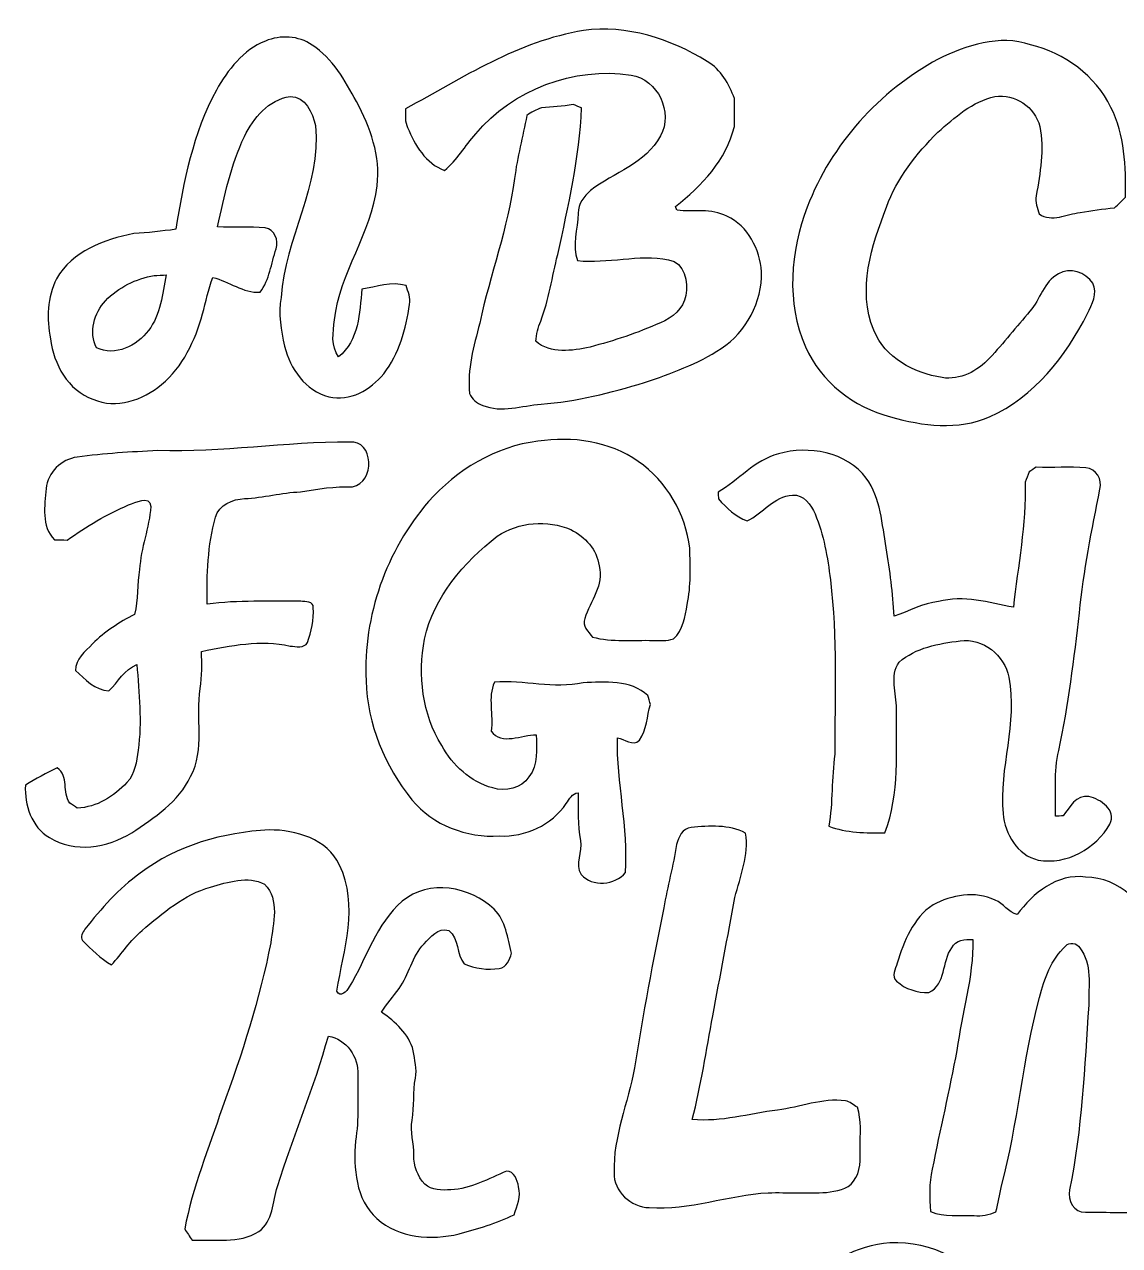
# Model space of a CAD drawing. Header units: centimetres. Extents: x -10.1 to 10.1, y -13.9 to 13.8.
# Drawn here: x -9.5 to 1.58, y 1.41 to 13.77 of the extents above; entities that cross this region are included whole.
import ezdxf

# ---------------------------------------------------------------- set-up
doc = ezdxf.new("R2010")
doc.units = ezdxf.units.CM
doc.header["$MEASUREMENT"] = 0
doc.layers.add('Camada 1', color=7, linetype='Continuous')

msp = doc.modelspace()

# ---------------------------------------------------------------- linework, layer by layer
at = {"layer": 'Camada 1', "color": 156}
for points, knots in [([(-5.64373, 12.91307), (-5.0673, 13.22351), (-4.50108, 13.59852), (-3.84245, 13.70435), (-3.84245, 13.70435), (-3.40465, 13.76644), (-2.96192, 13.62004), (-2.5915, 13.39249), (-2.5915, 13.39249), (-2.45215, 13.30889), (-2.36926, 13.16566), (-2.31634, 13.01644), (-2.31634, 13.01644), (-2.31315, 12.92225), (-2.31281, 12.82805), (-2.31668, 12.73386), (-2.31668, 12.73386), (-2.39923, 12.39519), (-2.64548, 12.13272), (-2.91253, 11.92424), (-2.91253, 11.92424), (-2.90829, 11.91471), (-2.90018, 11.89531), (-2.89594, 11.88578), (-2.89594, 11.88578), (-2.72837, 11.87097), (-2.54916, 11.90907), (-2.3936, 11.82511), (-2.3936, 11.82511), (-2.17523, 11.72703), (-2.06058, 11.49173), (-2.04045, 11.26313), (-2.04045, 11.26313), (-2.03834, 10.95903), (-2.19216, 10.65459), (-2.44934, 10.48808), (-2.44934, 10.48808), (-2.6871, 10.3318), (-2.95697, 10.23372), (-3.22545, 10.14341), (-3.22545, 10.14341), (-3.56693, 10.04111), (-3.91478, 9.94903), (-4.27177, 9.9254), (-4.27177, 9.9254), (-4.46687, 9.91093), (-4.67113, 9.83368), (-4.86127, 9.9127), (-4.86127, 9.9127), (-4.92054, 9.93104), (-4.96958, 9.9762), (-4.99392, 10.03265), (-4.99392, 10.03265), (-5.02143, 10.27535), (-4.95017, 10.51313), (-4.89196, 10.74561), (-4.89196, 10.74561), (-4.78367, 11.23526), (-4.60762, 11.7101), (-4.53955, 12.20858), (-4.53955, 12.20858), (-4.51272, 12.42341), (-4.45523, 12.63261), (-4.41571, 12.84498), (-4.41571, 12.84498), (-4.37232, 12.88097), (-4.31799, 12.89966), (-4.26755, 12.92365), (-4.26755, 12.92365), (-4.16031, 12.92824), (-4.05306, 12.93812), (-3.94723, 12.95717), (-3.94723, 12.95717), (-3.92606, 12.94835), (-3.88372, 12.93071), (-3.86257, 12.92189), (-3.86257, 12.92189), (-3.88196, 12.42025), (-3.99486, 11.92742), (-4.10316, 11.43846), (-4.10316, 11.43846), (-4.16065, 11.21444), (-4.18958, 10.98232), (-4.27496, 10.76606), (-4.27496, 10.76606), (-4.30213, 10.70081), (-4.3187, 10.63166), (-4.32469, 10.56111), (-4.32469, 10.56111), (-4.17442, 10.43234), (-3.95569, 10.46302), (-3.77647, 10.50183), (-3.77647, 10.50183), (-3.53413, 10.56745), (-3.29318, 10.64401), (-3.06458, 10.74878), (-3.06458, 10.74878), (-2.94569, 10.79923), (-2.82999, 10.88918), (-2.80846, 11.0243), (-2.80846, 11.0243), (-2.77988, 11.15871), (-2.82151, 11.35909), (-2.98097, 11.38625), (-2.98097, 11.38625), (-3.28753, 11.44587), (-3.59657, 11.34427), (-3.90418, 11.37743), (-3.90418, 11.37743), (-3.95851, 11.52807), (-3.90102, 11.69951), (-3.89607, 11.85721), (-3.89607, 11.85721), (-3.89995, 11.95034), (-3.83504, 12.02619), (-3.77119, 12.08617), (-3.77119, 12.08617), (-3.53518, 12.26749), (-3.21062, 12.35991), (-3.06387, 12.63826), (-3.06387, 12.63826), (-2.93158, 12.8785), (-3.08997, 13.20976), (-3.36125, 13.25386), (-3.36125, 13.25386), (-3.93946, 13.34276), (-4.55719, 13.10745), (-4.93218, 12.65837), (-4.93218, 12.65837), (-5.04084, 12.53807), (-5.12056, 12.39167), (-5.24932, 12.29006), (-5.24932, 12.29006), (-5.43877, 12.35886), (-5.54708, 12.54618), (-5.62081, 12.72222), (-5.62081, 12.72222), (-5.6508, 12.78184), (-5.64268, 12.84922), (-5.64373, 12.91307)], [0, 0, 0, 0, 0.02777778, 0.02777778, 0.02777778, 0.02777778, 0.05555556, 0.05555556, 0.05555556, 0.05555556, 0.08333333, 0.08333333, 0.08333333, 0.08333333, 0.11111111, 0.11111111, 0.11111111, 0.11111111, 0.13888889, 0.13888889, 0.13888889, 0.13888889, 0.16666667, 0.16666667, 0.16666667, 0.16666667, 0.19444444, 0.19444444, 0.19444444, 0.19444444, 0.22222222, 0.22222222, 0.22222222, 0.22222222, 0.25, 0.25, 0.25, 0.25, 0.27777778, 0.27777778, 0.27777778, 0.27777778, 0.30555556, 0.30555556, 0.30555556, 0.30555556, 0.33333333, 0.33333333, 0.33333333, 0.33333333, 0.36111111, 0.36111111, 0.36111111, 0.36111111, 0.38888889, 0.38888889, 0.38888889, 0.38888889, 0.41666667, 0.41666667, 0.41666667, 0.41666667, 0.44444444, 0.44444444, 0.44444444, 0.44444444, 0.47222222, 0.47222222, 0.47222222, 0.47222222, 0.5, 0.5, 0.5, 0.5, 0.52777778, 0.52777778, 0.52777778, 0.52777778, 0.55555556, 0.55555556, 0.55555556, 0.55555556, 0.58333333, 0.58333333, 0.58333333, 0.58333333, 0.61111111, 0.61111111, 0.61111111, 0.61111111, 0.63888889, 0.63888889, 0.63888889, 0.63888889, 0.66666667, 0.66666667, 0.66666667, 0.66666667, 0.69444444, 0.69444444, 0.69444444, 0.69444444, 0.72222222, 0.72222222, 0.72222222, 0.72222222, 0.75, 0.75, 0.75, 0.75, 0.77777778, 0.77777778, 0.77777778, 0.77777778, 0.80555556, 0.80555556, 0.80555556, 0.80555556, 0.83333333, 0.83333333, 0.83333333, 0.83333333, 0.86111111, 0.86111111, 0.86111111, 0.86111111, 0.88888889, 0.88888889, 0.88888889, 0.88888889, 0.91666667, 0.91666667, 0.91666667, 0.91666667, 0.94444444, 0.94444444, 0.94444444, 0.94444444, 1, 1, 1, 1]), ([(-7.55509, 13.10181), (-7.43937, 13.30713), (-7.2852, 13.5075), (-7.05979, 13.59781), (-7.05979, 13.59781), (-6.90879, 13.66237), (-6.72287, 13.6525), (-6.586, 13.55795), (-6.586, 13.55795), (-6.37716, 13.42354), (-6.25369, 13.19847), (-6.13833, 12.98575), (-6.13833, 12.98575), (-5.99722, 12.72681), (-5.89421, 12.43259), (-5.92878, 12.13379), (-5.92878, 12.13379), (-5.98487, 11.65542), (-6.30802, 11.25643), (-6.35952, 10.777), (-6.35952, 10.777), (-6.37575, 10.65176), (-6.39974, 10.51242), (-6.3193, 10.40306), (-6.3193, 10.40306), (-6.1154, 10.56745), (-6.10305, 10.84932), (-6.08507, 11.08957), (-6.08507, 11.08957), (-5.93583, 11.10721), (-5.7845, 11.17035), (-5.63527, 11.12485), (-5.63527, 11.12485), (-5.61903, 11.06275), (-5.58587, 11.00032), (-5.60105, 10.93434), (-5.60105, 10.93434), (-5.63845, 10.68669), (-5.70652, 10.43305), (-5.86281, 10.23267), (-5.86281, 10.23267), (-5.99334, 10.07145), (-6.2043, 9.94692), (-6.41772, 10.00019), (-6.41772, 10.00019), (-6.65444, 10.06016), (-6.80861, 10.28311), (-6.8654, 10.50995), (-6.8654, 10.50995), (-6.89926, 10.67152), (-6.93137, 10.83874), (-6.90068, 11.00384), (-6.90068, 11.00384), (-6.86257, 11.59933), (-6.49286, 12.1352), (-6.55389, 12.74268), (-6.55389, 12.74268), (-6.5793, 12.87144), (-6.65444, 13.04148), (-6.8079, 13.03796), (-6.8079, 13.03796), (-7.02627, 13.0062), (-7.17902, 12.82064), (-7.27075, 12.63332), (-7.27075, 12.63332), (-7.40867, 12.34545), (-7.47535, 12.03042), (-7.54238, 11.72033), (-7.54238, 11.72033), (-7.38222, 11.70727), (-7.221, 11.7228), (-7.06084, 11.70763), (-7.06084, 11.70763), (-6.9656, 11.69528), (-6.92043, 11.57922), (-6.95147, 11.49631), (-6.95147, 11.49631), (-6.9991, 11.34779), (-7.01745, 11.18517), (-7.1127, 11.05711), (-7.1127, 11.05711), (-7.28661, 11.04758), (-7.42667, 11.16788), (-7.59037, 11.20633), (-7.59037, 11.20633), (-7.63658, 11.08674), (-7.66197, 10.9608), (-7.69549, 10.83733), (-7.69549, 10.83733), (-7.76922, 10.56922), (-7.89164, 10.30287), (-8.11106, 10.12295), (-8.11106, 10.12295), (-8.29803, 9.96526), (-8.56756, 9.87248), (-8.80286, 9.97408), (-8.80286, 9.97408), (-9.05509, 10.06615), (-9.20291, 10.32862), (-9.23077, 10.58545), (-9.23077, 10.58545), (-9.27664, 10.78794), (-9.26324, 11.00596), (-9.17257, 11.19434), (-9.17257, 11.19434), (-9.01064, 11.47056), (-8.69033, 11.59298), (-8.39047, 11.64978), (-8.39047, 11.64978), (-8.2483, 11.65895), (-8.10648, 11.67447), (-7.96536, 11.69387), (-7.96536, 11.69387), (-7.88599, 12.17647), (-7.7918, 12.66789), (-7.55509, 13.10181)], [0, 0, 0, 0, 0.03333333, 0.03333333, 0.03333333, 0.03333333, 0.06666667, 0.06666667, 0.06666667, 0.06666667, 0.1, 0.1, 0.1, 0.1, 0.13333333, 0.13333333, 0.13333333, 0.13333333, 0.16666667, 0.16666667, 0.16666667, 0.16666667, 0.2, 0.2, 0.2, 0.2, 0.23333333, 0.23333333, 0.23333333, 0.23333333, 0.26666667, 0.26666667, 0.26666667, 0.26666667, 0.3, 0.3, 0.3, 0.3, 0.33333333, 0.33333333, 0.33333333, 0.33333333, 0.36666667, 0.36666667, 0.36666667, 0.36666667, 0.4, 0.4, 0.4, 0.4, 0.43333333, 0.43333333, 0.43333333, 0.43333333, 0.46666667, 0.46666667, 0.46666667, 0.46666667, 0.5, 0.5, 0.5, 0.5, 0.53333333, 0.53333333, 0.53333333, 0.53333333, 0.56666667, 0.56666667, 0.56666667, 0.56666667, 0.6, 0.6, 0.6, 0.6, 0.63333333, 0.63333333, 0.63333333, 0.63333333, 0.66666667, 0.66666667, 0.66666667, 0.66666667, 0.7, 0.7, 0.7, 0.7, 0.73333333, 0.73333333, 0.73333333, 0.73333333, 0.76666667, 0.76666667, 0.76666667, 0.76666667, 0.8, 0.8, 0.8, 0.8, 0.83333333, 0.83333333, 0.83333333, 0.83333333, 0.86666667, 0.86666667, 0.86666667, 0.86666667, 0.9, 0.9, 0.9, 0.9, 0.93333333, 0.93333333, 0.93333333, 0.93333333, 1, 1, 1, 1]), ([(-0.2561, 13.41437), (0.02821, 13.55583), (0.36476, 13.66696), (0.67944, 13.56077), (0.67944, 13.56077), (1.022, 13.47434), (1.33667, 13.25068), (1.49119, 12.92754), (1.49119, 12.92754), (1.633, 12.64708), (1.64429, 12.32711), (1.63971, 12.01949), (1.63971, 12.01949), (1.60372, 11.98174), (1.56632, 11.94576), (1.52788, 11.91118), (1.52788, 11.91118), (1.41145, 11.89848), (1.2954, 11.88402), (1.18004, 11.86532), (1.18004, 11.86532), (1.04281, 11.84486), (0.89641, 11.76408), (0.76446, 11.84875), (0.76446, 11.84875), (0.7493, 11.90837), (0.72214, 11.96869), (0.73659, 12.03148), (0.73659, 12.03148), (0.77399, 12.2629), (0.82267, 12.50244), (0.77223, 12.73527), (0.77223, 12.73527), (0.72319, 12.93071), (0.51929, 13.07147), (0.31855, 13.03619), (0.31855, 13.03619), (0.0896, 12.98856), (-0.08819, 12.82523), (-0.25893, 12.67636), (-0.25893, 12.67636), (-0.47308, 12.45658), (-0.67415, 12.21281), (-0.77645, 11.9193), (-0.77645, 11.9193), (-0.9292, 11.53018), (-1.07456, 11.0818), (-0.90699, 10.67364), (-0.90699, 10.67364), (-0.79587, 10.39177), (-0.50058, 10.23937), (-0.21554, 10.19351), (-0.21554, 10.19351), (-0.03422, 10.16494), (0.14252, 10.26018), (0.26353, 10.38965), (0.26353, 10.38965), (0.40604, 10.54276), (0.53552, 10.70751), (0.67274, 10.86484), (0.67274, 10.86484), (0.77681, 10.98444), (0.81421, 11.16435), (0.96097, 11.24373), (0.96097, 11.24373), (1.07492, 11.31605), (1.23718, 11.25643), (1.30703, 11.14883), (1.30703, 11.14883), (1.36031, 11.04687), (1.30069, 10.93434), (1.25518, 10.84192), (1.25518, 10.84192), (1.03504, 10.41082), (0.7179, 9.99771), (0.26423, 9.79805), (0.26423, 9.79805), (-0.05291, 9.65693), (-0.41346, 9.70526), (-0.73695, 9.79522), (-0.73695, 9.79522), (-1.10842, 9.894), (-1.44144, 10.15012), (-1.59737, 10.50607), (-1.59737, 10.50607), (-1.7967, 10.95162), (-1.7473, 11.47162), (-1.57938, 11.9193), (-1.57938, 11.9193), (-1.33702, 12.5543), (-0.85302, 13.09158), (-0.2561, 13.41437)], [0, 0, 0, 0, 0.04166667, 0.04166667, 0.04166667, 0.04166667, 0.08333333, 0.08333333, 0.08333333, 0.08333333, 0.125, 0.125, 0.125, 0.125, 0.16666667, 0.16666667, 0.16666667, 0.16666667, 0.20833333, 0.20833333, 0.20833333, 0.20833333, 0.25, 0.25, 0.25, 0.25, 0.29166667, 0.29166667, 0.29166667, 0.29166667, 0.33333333, 0.33333333, 0.33333333, 0.33333333, 0.375, 0.375, 0.375, 0.375, 0.41666667, 0.41666667, 0.41666667, 0.41666667, 0.45833333, 0.45833333, 0.45833333, 0.45833333, 0.5, 0.5, 0.5, 0.5, 0.54166667, 0.54166667, 0.54166667, 0.54166667, 0.58333333, 0.58333333, 0.58333333, 0.58333333, 0.625, 0.625, 0.625, 0.625, 0.66666667, 0.66666667, 0.66666667, 0.66666667, 0.70833333, 0.70833333, 0.70833333, 0.70833333, 0.75, 0.75, 0.75, 0.75, 0.79166667, 0.79166667, 0.79166667, 0.79166667, 0.83333333, 0.83333333, 0.83333333, 0.83333333, 0.875, 0.875, 0.875, 0.875, 0.91666667, 0.91666667, 0.91666667, 0.91666667, 1, 1, 1, 1]), ([(-8.18338, 11.22609), (-8.18338, 11.22609), (-8.18338, 11.22609), (-8.18338, 11.22609), (-8.18338, 11.22609), (-8.37, 11.19611), (-8.54356, 11.10615), (-8.67656, 10.97174), (-8.67656, 10.97174), (-8.79122, 10.8465), (-8.84696, 10.65283), (-8.76793, 10.49443), (-8.76793, 10.49443), (-8.57638, 10.40588), (-8.35977, 10.51489), (-8.24053, 10.67046), (-8.24053, 10.67046), (-8.11882, 10.83168), (-8.0973, 11.03982), (-8.06344, 11.23208), (-8.06344, 11.23208), (-8.09342, 11.23068), (-8.1534, 11.2275), (-8.18338, 11.22609)], [0, 0, 0, 0, 0.14285714, 0.14285714, 0.14285714, 0.14285714, 0.28571429, 0.28571429, 0.28571429, 0.28571429, 0.42857143, 0.42857143, 0.42857143, 0.42857143, 0.57142857, 0.57142857, 0.57142857, 0.57142857, 0.71428571, 0.71428571, 0.71428571, 0.71428571, 1, 1, 1, 1]), ([(-8.1481, 9.4555), (-7.49899, 9.43539), (-6.85729, 9.54299), (-6.20959, 9.54087), (-6.20959, 9.54087), (-5.95841, 9.56909), (-5.94854, 9.12883), (-6.17748, 9.08931), (-6.17748, 9.08931), (-6.35494, 9.09355), (-6.52992, 9.06992), (-6.70382, 9.03745), (-6.70382, 9.03745), (-6.89504, 9.03393), (-7.07884, 8.97572), (-7.26968, 8.97043), (-7.26968, 8.97043), (-7.38893, 8.96302), (-7.52827, 8.90799), (-7.56391, 8.7824), (-7.56391, 8.7824), (-7.64258, 8.497), (-7.65422, 8.19784), (-7.6468, 7.90292), (-7.6468, 7.90292), (-7.33319, 7.94208), (-7.0171, 7.92938), (-6.70172, 7.93115), (-6.70172, 7.93115), (-6.65551, 7.92691), (-6.57048, 7.93291), (-6.57506, 7.86448), (-6.57506, 7.86448), (-6.56731, 7.74593), (-6.59236, 7.62599), (-6.63363, 7.51521), (-6.63363, 7.51521), (-6.6675, 7.45172), (-6.75111, 7.4743), (-6.80861, 7.47818), (-6.80861, 7.47818), (-7.106, 7.54345), (-7.4115, 7.48454), (-7.70466, 7.42421), (-7.70466, 7.42421), (-7.70325, 7.29896), (-7.69761, 7.17267), (-7.71913, 7.04849), (-7.71913, 7.04849), (-7.76569, 6.75323), (-7.66867, 6.43431), (-7.81507, 6.15809), (-7.81507, 6.15809), (-7.93608, 5.89986), (-8.18373, 5.74286), (-8.41092, 5.58799), (-8.41092, 5.58799), (-8.65575, 5.43842), (-8.98948, 5.3802), (-9.24383, 5.54002), (-9.24383, 5.54002), (-9.42445, 5.64868), (-9.49606, 5.86951), (-9.48654, 6.07094), (-9.48654, 6.07094), (-9.38318, 6.13657), (-9.27276, 6.19054), (-9.16375, 6.24628), (-9.16375, 6.24628), (-9.04381, 6.16055), (-9.11789, 5.99756), (-9.03675, 5.88822), (-9.03675, 5.88822), (-9.01805, 5.87587), (-8.98066, 5.85152), (-8.96196, 5.83952), (-8.96196, 5.83952), (-8.76582, 5.84446), (-8.5919, 5.95911), (-8.45961, 6.09599), (-8.45961, 6.09599), (-8.37706, 6.18384), (-8.36259, 6.31013), (-8.34707, 6.42443), (-8.34707, 6.42443), (-8.30403, 6.71159), (-8.33861, 7.00229), (-8.35906, 7.2898), (-8.35906, 7.2898), (-8.48818, 7.24252), (-8.54639, 7.11129), (-8.64411, 7.02627), (-8.64411, 7.02627), (-8.78098, 7.02944), (-8.88471, 7.14375), (-8.97995, 7.23053), (-8.97995, 7.23053), (-8.9796, 7.348), (-8.88047, 7.42244), (-8.80674, 7.49935), (-8.80674, 7.49935), (-8.68609, 7.62528), (-8.53616, 7.71806), (-8.38235, 7.79814), (-8.38235, 7.79814), (-8.34495, 7.94737), (-8.3573, 8.10259), (-8.33154, 8.25394), (-8.33154, 8.25394), (-8.31956, 8.47054), (-8.23347, 8.67445), (-8.21724, 8.89035), (-8.21724, 8.89035), (-8.23172, 9.01099), (-8.37458, 8.92668), (-8.44373, 8.90551), (-8.44373, 8.90551), (-8.66422, 8.81274), (-8.86988, 8.68821), (-9.06462, 8.55027), (-9.06462, 8.55027), (-9.1073, 8.55132), (-9.15, 8.55274), (-9.19268, 8.5538), (-9.19268, 8.5538), (-9.32744, 8.69068), (-9.29181, 8.89776), (-9.27664, 9.07062), (-9.27664, 9.07062), (-9.26006, 9.23501), (-9.12318, 9.36695), (-8.96161, 9.39023), (-8.96161, 9.39023), (-8.69173, 9.42692), (-8.41939, 9.44033), (-8.1481, 9.4555)], [0, 0, 0, 0, 0.02857143, 0.02857143, 0.02857143, 0.02857143, 0.05714286, 0.05714286, 0.05714286, 0.05714286, 0.08571429, 0.08571429, 0.08571429, 0.08571429, 0.11428571, 0.11428571, 0.11428571, 0.11428571, 0.14285714, 0.14285714, 0.14285714, 0.14285714, 0.17142857, 0.17142857, 0.17142857, 0.17142857, 0.2, 0.2, 0.2, 0.2, 0.22857143, 0.22857143, 0.22857143, 0.22857143, 0.25714286, 0.25714286, 0.25714286, 0.25714286, 0.28571429, 0.28571429, 0.28571429, 0.28571429, 0.31428571, 0.31428571, 0.31428571, 0.31428571, 0.34285714, 0.34285714, 0.34285714, 0.34285714, 0.37142857, 0.37142857, 0.37142857, 0.37142857, 0.4, 0.4, 0.4, 0.4, 0.42857143, 0.42857143, 0.42857143, 0.42857143, 0.45714286, 0.45714286, 0.45714286, 0.45714286, 0.48571429, 0.48571429, 0.48571429, 0.48571429, 0.51428571, 0.51428571, 0.51428571, 0.51428571, 0.54285714, 0.54285714, 0.54285714, 0.54285714, 0.57142857, 0.57142857, 0.57142857, 0.57142857, 0.6, 0.6, 0.6, 0.6, 0.62857143, 0.62857143, 0.62857143, 0.62857143, 0.65714286, 0.65714286, 0.65714286, 0.65714286, 0.68571429, 0.68571429, 0.68571429, 0.68571429, 0.71428571, 0.71428571, 0.71428571, 0.71428571, 0.74285714, 0.74285714, 0.74285714, 0.74285714, 0.77142857, 0.77142857, 0.77142857, 0.77142857, 0.8, 0.8, 0.8, 0.8, 0.82857143, 0.82857143, 0.82857143, 0.82857143, 0.85714286, 0.85714286, 0.85714286, 0.85714286, 0.88571429, 0.88571429, 0.88571429, 0.88571429, 0.91428571, 0.91428571, 0.91428571, 0.91428571, 0.94285714, 0.94285714, 0.94285714, 0.94285714, 1, 1, 1, 1]), ([(-4.30247, 9.55004), (-3.95676, 9.6019), (-3.57928, 9.55181), (-3.28894, 9.34578), (-3.28894, 9.34578), (-3.00002, 9.14541), (-2.80916, 8.8145), (-2.76647, 8.46701), (-2.76647, 8.46701), (-2.76401, 8.27792), (-2.75378, 8.08601), (-2.79259, 7.89939), (-2.79259, 7.89939), (-2.81374, 7.77592), (-2.83598, 7.63975), (-2.93263, 7.54979), (-2.93263, 7.54979), (-2.99826, 7.52686), (-3.06916, 7.53709), (-3.13725, 7.53463), (-3.13725, 7.53463), (-3.34256, 7.54167), (-3.55141, 7.51451), (-3.7525, 7.5692), (-3.7525, 7.5692), (-3.79165, 7.62316), (-3.86221, 7.68208), (-3.82798, 7.75652), (-3.82798, 7.75652), (-3.77718, 7.93255), (-3.62937, 8.09554), (-3.6837, 8.28992), (-3.6837, 8.28992), (-3.70557, 8.45397), (-3.82658, 8.58273), (-3.96875, 8.65611), (-3.96875, 8.65611), (-4.20863, 8.75629), (-4.49826, 8.73548), (-4.71452, 8.58908), (-4.71452, 8.58908), (-5.05283, 8.3252), (-5.35693, 7.97806), (-5.45007, 7.54803), (-5.45007, 7.54803), (-5.51814, 7.18397), (-5.47441, 6.7899), (-5.27578, 6.47135), (-5.27578, 6.47135), (-5.16502, 6.27203), (-4.98474, 6.10129), (-4.76037, 6.04237), (-4.76037, 6.04237), (-4.63055, 6.00533), (-4.46933, 6.03496), (-4.39384, 6.15631), (-4.39384, 6.15631), (-4.29753, 6.27661), (-4.31765, 6.43748), (-4.3194, 6.58035), (-4.3194, 6.58035), (-4.4651, 6.58283), (-4.67147, 6.46818), (-4.77519, 6.6174), (-4.77519, 6.6174), (-4.75156, 6.7818), (-4.81295, 6.95537), (-4.7438, 7.11164), (-4.7438, 7.11164), (-4.44324, 7.13527), (-4.14443, 7.04144), (-3.84598, 7.106), (-3.84598, 7.106), (-3.62866, 7.11694), (-3.36161, 7.14058), (-3.19298, 6.97618), (-3.19298, 6.97618), (-3.18593, 6.9543), (-3.17146, 6.9102), (-3.16442, 6.88798), (-3.16442, 6.88798), (-3.20286, 6.76768), (-3.1997, 6.6301), (-3.27695, 6.52463), (-3.27695, 6.52463), (-3.34468, 6.46182), (-3.42759, 6.53591), (-3.49885, 6.55072), (-3.49885, 6.55072), (-3.50838, 6.09458), (-3.38454, 5.64232), (-3.41877, 5.18688), (-3.41877, 5.18688), (-3.51895, 5.05953), (-3.75567, 5.03731), (-3.86467, 5.16712), (-3.86467, 5.16712), (-3.93912, 5.26979), (-3.84739, 5.39679), (-3.87244, 5.50932), (-3.87244, 5.50932), (-3.90596, 5.66878), (-3.8922, 5.83211), (-3.89714, 5.99369), (-3.89714, 5.99369), (-3.96027, 5.9891), (-3.98356, 5.92842), (-4.01742, 5.88644), (-4.01742, 5.88644), (-4.16102, 5.6649), (-4.43194, 5.54531), (-4.69229, 5.55659), (-4.69229, 5.55659), (-5.02179, 5.5372), (-5.36539, 5.66349), (-5.57671, 5.92278), (-5.57671, 5.92278), (-5.84904, 6.26356), (-6.03108, 6.68796), (-6.04097, 7.12752), (-6.04097, 7.12752), (-6.0706, 7.78191), (-5.83812, 8.44408), (-5.40948, 8.93867), (-5.40948, 8.93867), (-5.1248, 9.25971), (-4.73287, 9.49818), (-4.30247, 9.55004)], [0, 0, 0, 0, 0.03030303, 0.03030303, 0.03030303, 0.03030303, 0.06060606, 0.06060606, 0.06060606, 0.06060606, 0.09090909, 0.09090909, 0.09090909, 0.09090909, 0.12121212, 0.12121212, 0.12121212, 0.12121212, 0.15151515, 0.15151515, 0.15151515, 0.15151515, 0.18181818, 0.18181818, 0.18181818, 0.18181818, 0.21212121, 0.21212121, 0.21212121, 0.21212121, 0.24242424, 0.24242424, 0.24242424, 0.24242424, 0.27272727, 0.27272727, 0.27272727, 0.27272727, 0.3030303, 0.3030303, 0.3030303, 0.3030303, 0.33333333, 0.33333333, 0.33333333, 0.33333333, 0.36363636, 0.36363636, 0.36363636, 0.36363636, 0.39393939, 0.39393939, 0.39393939, 0.39393939, 0.42424242, 0.42424242, 0.42424242, 0.42424242, 0.45454545, 0.45454545, 0.45454545, 0.45454545, 0.48484848, 0.48484848, 0.48484848, 0.48484848, 0.51515152, 0.51515152, 0.51515152, 0.51515152, 0.54545455, 0.54545455, 0.54545455, 0.54545455, 0.57575758, 0.57575758, 0.57575758, 0.57575758, 0.60606061, 0.60606061, 0.60606061, 0.60606061, 0.63636364, 0.63636364, 0.63636364, 0.63636364, 0.66666667, 0.66666667, 0.66666667, 0.66666667, 0.6969697, 0.6969697, 0.6969697, 0.6969697, 0.72727273, 0.72727273, 0.72727273, 0.72727273, 0.75757576, 0.75757576, 0.75757576, 0.75757576, 0.78787879, 0.78787879, 0.78787879, 0.78787879, 0.81818182, 0.81818182, 0.81818182, 0.81818182, 0.84848485, 0.84848485, 0.84848485, 0.84848485, 0.87878788, 0.87878788, 0.87878788, 0.87878788, 0.90909091, 0.90909091, 0.90909091, 0.90909091, 0.93939394, 0.93939394, 0.93939394, 0.93939394, 1, 1, 1, 1]), ([(-1.87184, 9.42233), (-1.5635, 9.50983), (-1.18426, 9.44315), (-0.98212, 9.1768), (-0.98212, 9.1768), (-0.83714, 8.97078), (-0.82267, 8.71043), (-0.78069, 8.47019), (-0.78069, 8.47019), (-0.74083, 8.2423), (-0.71542, 8.01122), (-0.69956, 7.78016), (-0.69956, 7.78016), (-0.54926, 7.82637), (-0.41205, 7.91491), (-0.25188, 7.92797), (-0.25188, 7.92797), (0.00105, 7.99535), (0.25646, 7.91809), (0.50482, 7.86977), (0.50482, 7.86977), (0.55174, 8.29133), (0.63605, 8.71043), (0.62371, 9.13588), (0.62371, 9.13588), (0.63816, 9.1701), (0.65229, 9.20432), (0.66604, 9.2389), (0.66604, 9.2389), (0.68333, 9.25089), (0.7179, 9.27487), (0.73518, 9.28687), (0.73518, 9.28687), (0.90311, 9.28122), (1.07102, 9.29251), (1.23859, 9.28158), (1.23859, 9.28158), (1.34055, 9.27029), (1.40828, 9.1634), (1.38007, 9.06568), (1.38007, 9.06568), (1.30069, 8.65081), (1.21214, 8.2363), (1.17403, 7.81507), (1.17403, 7.81507), (1.11865, 7.34871), (1.06398, 6.88162), (0.96414, 6.42231), (0.96414, 6.42231), (0.91298, 6.2036), (0.93661, 5.97851), (0.93062, 5.75627), (0.93062, 5.75627), (0.95003, 5.75734), (0.98918, 5.75909), (1.00894, 5.7598), (1.00894, 5.7598), (1.07421, 5.84446), (1.13911, 5.97746), (1.26824, 5.95488), (1.26824, 5.95488), (1.38852, 5.92878), (1.54939, 5.81766), (1.48166, 5.67655), (1.48166, 5.67655), (1.34196, 5.4296), (1.0421, 5.26026), (0.75635, 5.31354), (0.75635, 5.31354), (0.54186, 5.36081), (0.42157, 5.57812), (0.4004, 5.78238), (0.4004, 5.78238), (0.35665, 6.24416), (0.55104, 6.7017), (0.45861, 7.16209), (0.45861, 7.16209), (0.41733, 7.38786), (0.19578, 7.56002), (-0.03457, 7.53073), (-0.03457, 7.53073), (-0.2494, 7.50288), (-0.4826, 7.46195), (-0.65122, 7.31555), (-0.65122, 7.31555), (-0.74753, 7.17479), (-0.67415, 6.99876), (-0.67734, 6.84281), (-0.67734, 6.84281), (-0.68297, 6.42372), (-0.64206, 5.98664), (-0.79409, 5.58729), (-0.79409, 5.58729), (-0.98354, 5.58729), (-1.18392, 5.58765), (-1.36243, 5.65572), (-1.36243, 5.65572), (-1.31867, 5.89667), (-1.33561, 6.14186), (-1.29998, 6.38352), (-1.29998, 6.38352), (-1.30352, 6.97159), (-1.2707, 7.56284), (-1.34584, 8.14775), (-1.34584, 8.14775), (-1.37266, 8.37459), (-1.41252, 8.60354), (-1.50071, 8.8152), (-1.50071, 8.8152), (-1.54128, 8.90622), (-1.6143, 9.01453), (-1.72755, 9.00465), (-1.72755, 9.00465), (-1.91523, 8.99406), (-2.02952, 8.82156), (-2.18792, 8.74323), (-2.18792, 8.74323), (-2.30328, 8.78945), (-2.39713, 8.87236), (-2.47685, 8.96584), (-2.47685, 8.96584), (-2.47791, 8.98313), (-2.48072, 9.01734), (-2.48179, 9.03464), (-2.48179, 9.03464), (-2.27188, 9.15387), (-2.11242, 9.35848), (-1.87184, 9.42233)], [0, 0, 0, 0, 0.03030303, 0.03030303, 0.03030303, 0.03030303, 0.06060606, 0.06060606, 0.06060606, 0.06060606, 0.09090909, 0.09090909, 0.09090909, 0.09090909, 0.12121212, 0.12121212, 0.12121212, 0.12121212, 0.15151515, 0.15151515, 0.15151515, 0.15151515, 0.18181818, 0.18181818, 0.18181818, 0.18181818, 0.21212121, 0.21212121, 0.21212121, 0.21212121, 0.24242424, 0.24242424, 0.24242424, 0.24242424, 0.27272727, 0.27272727, 0.27272727, 0.27272727, 0.3030303, 0.3030303, 0.3030303, 0.3030303, 0.33333333, 0.33333333, 0.33333333, 0.33333333, 0.36363636, 0.36363636, 0.36363636, 0.36363636, 0.39393939, 0.39393939, 0.39393939, 0.39393939, 0.42424242, 0.42424242, 0.42424242, 0.42424242, 0.45454545, 0.45454545, 0.45454545, 0.45454545, 0.48484848, 0.48484848, 0.48484848, 0.48484848, 0.51515152, 0.51515152, 0.51515152, 0.51515152, 0.54545455, 0.54545455, 0.54545455, 0.54545455, 0.57575758, 0.57575758, 0.57575758, 0.57575758, 0.60606061, 0.60606061, 0.60606061, 0.60606061, 0.63636364, 0.63636364, 0.63636364, 0.63636364, 0.66666667, 0.66666667, 0.66666667, 0.66666667, 0.6969697, 0.6969697, 0.6969697, 0.6969697, 0.72727273, 0.72727273, 0.72727273, 0.72727273, 0.75757576, 0.75757576, 0.75757576, 0.75757576, 0.78787879, 0.78787879, 0.78787879, 0.78787879, 0.81818182, 0.81818182, 0.81818182, 0.81818182, 0.84848485, 0.84848485, 0.84848485, 0.84848485, 0.87878788, 0.87878788, 0.87878788, 0.87878788, 0.90909091, 0.90909091, 0.90909091, 0.90909091, 0.93939394, 0.93939394, 0.93939394, 0.93939394, 1, 1, 1, 1]), ([(-8.32485, 5.17983), (-7.95301, 5.46522), (-7.48383, 5.59328), (-7.02132, 5.61798), (-7.02132, 5.61798), (-6.7497, 5.61833), (-6.43466, 5.52872), (-6.31048, 5.26238), (-6.31048, 5.26238), (-6.11152, 4.85634), (-6.26638, 4.40407), (-6.33694, 3.9878), (-6.33694, 3.9878), (-6.30731, 3.913), (-6.23111, 3.98744), (-6.21205, 4.02941), (-6.21205, 4.02941), (-6.03391, 4.31799), (-5.94147, 4.66972), (-5.67443, 4.8962), (-5.67443, 4.8962), (-5.40702, 5.12268), (-4.98615, 5.04613), (-4.74627, 4.81576), (-4.74627, 4.81576), (-4.62421, 4.69864), (-4.61291, 4.5233), (-4.56881, 4.36986), (-4.56881, 4.36986), (-4.59351, 4.30705), (-4.6168, 4.22768), (-4.69547, 4.2164), (-4.69547, 4.2164), (-4.81153, 4.1991), (-4.93994, 4.21393), (-5.04825, 4.26154), (-5.04825, 4.26154), (-5.12692, 4.35963), (-5.10292, 4.51838), (-5.20452, 4.60021), (-5.20452, 4.60021), (-5.31283, 4.6362), (-5.38938, 4.53284), (-5.45465, 4.4651), (-5.45465, 4.4651), (-5.57883, 4.33846), (-5.60528, 4.1543), (-5.70793, 4.01389), (-5.70793, 4.01389), (-5.76509, 3.93276), (-5.83318, 3.85938), (-5.88468, 3.77367), (-5.88468, 3.77367), (-5.74533, 3.67454), (-5.60811, 3.55635), (-5.56365, 3.38349), (-5.56365, 3.38349), (-5.55271, 3.29211), (-5.52202, 3.1997), (-5.54248, 3.10727), (-5.54248, 3.10727), (-5.56823, 2.96686), (-5.54955, 2.82292), (-5.57635, 2.68286), (-5.57635, 2.68286), (-5.59929, 2.56433), (-5.55412, 2.44686), (-5.55837, 2.32762), (-5.55837, 2.32762), (-5.55978, 2.22144), (-5.52238, 2.11242), (-5.44724, 2.03588), (-5.44724, 2.03588), (-5.37598, 1.97026), (-5.27332, 1.97343), (-5.183, 1.97626), (-5.183, 1.97626), (-4.98122, 1.98966), (-4.8006, 2.08704), (-4.62033, 2.16746), (-4.62033, 2.16746), (-4.53918, 2.1657), (-4.51202, 2.07362), (-4.49862, 2.008), (-4.49862, 2.008), (-4.47145, 1.91099), (-4.51131, 1.81504), (-4.54447, 1.72507), (-4.54447, 1.72507), (-4.72086, 1.63759), (-4.91031, 1.58255), (-5.1001, 1.53105), (-5.1001, 1.53105), (-5.38161, 1.46402), (-5.70759, 1.48519), (-5.9316, 1.68733), (-5.9316, 1.68733), (-6.14997, 1.88066), (-6.16832, 2.19886), (-6.1489, 2.47049), (-6.1489, 2.47049), (-6.1087, 2.69168), (-6.12916, 2.91677), (-6.12386, 3.14006), (-6.12386, 3.14006), (-6.1154, 3.31681), (-6.24099, 3.50555), (-6.42231, 3.53272), (-6.42231, 3.53272), (-6.56449, 3.01554), (-6.77932, 2.52165), (-6.93666, 2.00907), (-6.93666, 2.00907), (-6.98887, 1.8549), (-6.979, 1.66088), (-7.12505, 1.55575), (-7.12505, 1.55575), (-7.32579, 1.42769), (-7.57555, 1.47778), (-7.80026, 1.46719), (-7.80026, 1.46719), (-7.82567, 1.50529), (-7.85035, 1.54305), (-7.87471, 1.58114), (-7.87471, 1.58114), (-7.79744, 2.00306), (-7.62881, 2.39888), (-7.49652, 2.80458), (-7.49652, 2.80458), (-7.29543, 3.34997), (-7.11658, 3.90596), (-7.00439, 4.47674), (-7.00439, 4.47674), (-6.98041, 4.67147), (-6.91232, 4.90996), (-7.06683, 5.06942), (-7.06683, 5.06942), (-7.23688, 5.15725), (-7.44007, 5.08987), (-7.61293, 5.03977), (-7.61293, 5.03977), (-7.88282, 4.965), (-8.09695, 4.77697), (-8.30685, 4.60092), (-8.30685, 4.60092), (-8.4261, 4.49967), (-8.50935, 4.36597), (-8.61624, 4.25309), (-8.61624, 4.25309), (-8.72736, 4.31658), (-8.81803, 4.40901), (-8.90763, 4.49896), (-8.90763, 4.49896), (-8.93973, 4.53212), (-8.90375, 4.58364), (-8.88365, 4.61432), (-8.88365, 4.61432), (-8.71854, 4.82211), (-8.54286, 5.02567), (-8.32485, 5.17983)], [0, 0, 0, 0, 0.02439024, 0.02439024, 0.02439024, 0.02439024, 0.04878049, 0.04878049, 0.04878049, 0.04878049, 0.07317073, 0.07317073, 0.07317073, 0.07317073, 0.09756098, 0.09756098, 0.09756098, 0.09756098, 0.12195122, 0.12195122, 0.12195122, 0.12195122, 0.14634146, 0.14634146, 0.14634146, 0.14634146, 0.17073171, 0.17073171, 0.17073171, 0.17073171, 0.19512195, 0.19512195, 0.19512195, 0.19512195, 0.2195122, 0.2195122, 0.2195122, 0.2195122, 0.24390244, 0.24390244, 0.24390244, 0.24390244, 0.26829268, 0.26829268, 0.26829268, 0.26829268, 0.29268293, 0.29268293, 0.29268293, 0.29268293, 0.31707317, 0.31707317, 0.31707317, 0.31707317, 0.34146341, 0.34146341, 0.34146341, 0.34146341, 0.36585366, 0.36585366, 0.36585366, 0.36585366, 0.3902439, 0.3902439, 0.3902439, 0.3902439, 0.41463415, 0.41463415, 0.41463415, 0.41463415, 0.43902439, 0.43902439, 0.43902439, 0.43902439, 0.46341463, 0.46341463, 0.46341463, 0.46341463, 0.48780488, 0.48780488, 0.48780488, 0.48780488, 0.51219512, 0.51219512, 0.51219512, 0.51219512, 0.53658537, 0.53658537, 0.53658537, 0.53658537, 0.56097561, 0.56097561, 0.56097561, 0.56097561, 0.58536585, 0.58536585, 0.58536585, 0.58536585, 0.6097561, 0.6097561, 0.6097561, 0.6097561, 0.63414634, 0.63414634, 0.63414634, 0.63414634, 0.65853659, 0.65853659, 0.65853659, 0.65853659, 0.68292683, 0.68292683, 0.68292683, 0.68292683, 0.70731707, 0.70731707, 0.70731707, 0.70731707, 0.73170732, 0.73170732, 0.73170732, 0.73170732, 0.75609756, 0.75609756, 0.75609756, 0.75609756, 0.7804878, 0.7804878, 0.7804878, 0.7804878, 0.80487805, 0.80487805, 0.80487805, 0.80487805, 0.82926829, 0.82926829, 0.82926829, 0.82926829, 0.85365854, 0.85365854, 0.85365854, 0.85365854, 0.87804878, 0.87804878, 0.87804878, 0.87804878, 0.90243902, 0.90243902, 0.90243902, 0.90243902, 0.92682927, 0.92682927, 0.92682927, 0.92682927, 0.95121951, 0.95121951, 0.95121951, 0.95121951, 1, 1, 1, 1]), ([(-2.9023, 5.47158), (-2.87937, 5.5446), (-2.84444, 5.63667), (-2.75378, 5.64161), (-2.75378, 5.64161), (-2.5714, 5.66137), (-2.37101, 5.67372), (-2.20274, 5.58623), (-2.20274, 5.58623), (-2.16712, 5.36115), (-2.25636, 5.14914), (-2.3114, 4.93572), (-2.3114, 4.93572), (-2.38478, 4.53636), (-2.46097, 4.13737), (-2.53434, 3.73803), (-2.53434, 3.73803), (-2.60103, 3.38737), (-2.65219, 3.03354), (-2.7425, 2.68817), (-2.7425, 2.68817), (-2.45145, 2.65994), (-2.16712, 2.74813), (-1.88029, 2.78341), (-1.88029, 2.78341), (-1.65099, 2.81164), (-1.42804, 2.90795), (-1.19379, 2.87725), (-1.19379, 2.87725), (-1.14687, 2.8709), (-1.1123, 2.83491), (-1.07173, 2.81269), (-1.07173, 2.81269), (-1.02799, 2.67935), (-1.04705, 2.53824), (-1.04352, 2.40064), (-1.04352, 2.40064), (-1.04281, 2.28635), (-1.03645, 2.15864), (-1.11159, 2.06304), (-1.11159, 2.06304), (-1.17298, 1.97626), (-1.28729, 1.96568), (-1.3836, 1.95085), (-1.3836, 1.95085), (-1.58043, 1.94027), (-1.77765, 1.95121), (-1.97414, 1.94768), (-1.97414, 1.94768), (-2.37842, 1.92439), (-2.77001, 1.76847), (-3.17782, 1.79704), (-3.17782, 1.79704), (-3.36408, 1.80199), (-3.54012, 1.96003), (-3.53272, 2.15229), (-3.53272, 2.15229), (-3.54646, 2.51636), (-3.38807, 2.85644), (-3.32739, 3.21027), (-3.32739, 3.21027), (-3.24131, 3.7525), (-3.14006, 4.29224), (-3.03035, 4.83022), (-3.03035, 4.83022), (-2.99437, 5.04542), (-2.93334, 5.25568), (-2.9023, 5.47158)], [0, 0, 0, 0, 0.05555556, 0.05555556, 0.05555556, 0.05555556, 0.11111111, 0.11111111, 0.11111111, 0.11111111, 0.16666667, 0.16666667, 0.16666667, 0.16666667, 0.22222222, 0.22222222, 0.22222222, 0.22222222, 0.27777778, 0.27777778, 0.27777778, 0.27777778, 0.33333333, 0.33333333, 0.33333333, 0.33333333, 0.38888889, 0.38888889, 0.38888889, 0.38888889, 0.44444444, 0.44444444, 0.44444444, 0.44444444, 0.5, 0.5, 0.5, 0.5, 0.55555556, 0.55555556, 0.55555556, 0.55555556, 0.61111111, 0.61111111, 0.61111111, 0.61111111, 0.66666667, 0.66666667, 0.66666667, 0.66666667, 0.72222222, 0.72222222, 0.72222222, 0.72222222, 0.77777778, 0.77777778, 0.77777778, 0.77777778, 0.83333333, 0.83333333, 0.83333333, 0.83333333, 0.88888889, 0.88888889, 0.88888889, 0.88888889, 1, 1, 1, 1]), ([(2.07644, 4.70076), (2.20274, 4.90254), (2.37559, 5.09905), (2.61372, 5.16395), (2.61372, 5.16395), (2.88325, 5.2271), (3.15277, 5.07047), (3.30694, 4.85634), (3.30694, 4.85634), (3.5059, 4.58716), (3.54471, 4.23898), (3.55706, 3.91407), (3.55706, 3.91407), (3.55035, 3.48826), (3.47732, 3.0674), (3.41806, 2.64653), (3.41806, 2.64653), (3.40147, 2.48462), (3.33974, 2.32692), (3.36408, 2.16217), (3.36408, 2.16217), (3.52319, 2.19216), (3.65724, 2.29305), (3.77754, 2.39606), (3.77754, 2.39606), (3.87772, 2.48567), (3.97544, 2.62008), (4.12784, 2.5982), (4.12784, 2.5982), (4.2238, 2.60914), (4.2859, 2.51319), (4.31729, 2.43628), (4.31729, 2.43628), (4.32045, 2.17769), (4.09222, 2.01648), (3.90207, 1.88453), (3.90207, 1.88453), (3.65865, 1.7152), (3.31045, 1.64711), (3.04977, 1.81715), (3.04977, 1.81715), (2.92629, 1.88595), (2.85644, 2.01965), (2.82716, 2.15335), (2.82716, 2.15335), (2.77354, 2.66734), (2.94216, 3.16547), (3.01554, 3.66888), (3.01554, 3.66888), (3.04553, 3.88267), (3.08327, 4.11091), (3.00884, 4.3194), (3.00884, 4.3194), (2.96262, 4.46617), (2.78377, 4.51309), (2.64795, 4.48098), (2.64795, 4.48098), (2.55376, 4.45593), (2.49907, 4.36527), (2.45745, 4.28412), (2.45745, 4.28412), (2.32021, 3.99379), (2.30433, 3.66783), (2.26024, 3.35455), (2.26024, 3.35455), (2.21933, 2.94004), (2.12794, 2.53152), (2.11313, 2.11454), (2.11313, 2.11454), (2.10149, 1.9745), (2.0694, 1.79034), (1.90394, 1.7593), (1.90394, 1.7593), (1.68168, 1.73601), (1.45661, 1.75506), (1.23331, 1.74978), (1.23331, 1.74978), (1.1176, 1.74201), (1.05021, 1.87466), (1.07314, 1.97555), (1.07314, 1.97555), (1.20015, 2.59079), (1.22307, 3.22014), (1.26787, 3.84493), (1.26787, 3.84493), (1.26188, 4.03895), (1.30668, 4.26154), (1.17651, 4.42629), (1.17651, 4.42629), (1.14793, 4.47428), (1.06997, 4.48839), (1.03363, 4.44287), (1.03363, 4.44287), (0.88688, 4.30705), (0.81808, 4.11302), (0.76904, 3.9243), (0.76904, 3.9243), (0.60147, 3.29635), (0.55279, 2.64371), (0.38417, 2.01577), (0.38417, 2.01577), (0.36617, 1.92899), (0.35312, 1.84114), (0.32878, 1.75577), (0.32878, 1.75577), (0.25929, 1.72261), (0.18345, 1.70956), (0.10724, 1.71591), (0.10724, 1.71591), (-0.03986, 1.72578), (-0.19261, 1.70039), (-0.33301, 1.75648), (-0.33301, 1.75648), (-0.34254, 1.89934), (-0.34924, 2.0447), (-0.31608, 2.1851), (-0.31608, 2.1851), (-0.23566, 2.58655), (-0.14286, 2.98555), (-0.06597, 3.38771), (-0.06597, 3.38771), (-0.01517, 3.76166), (0.09983, 4.12962), (0.09596, 4.50885), (0.09596, 4.50885), (0.01905, 4.51167), (-0.07972, 4.50532), (-0.11782, 4.42595), (-0.11782, 4.42595), (-0.21872, 4.288), (-0.17533, 4.05518), (-0.3489, 3.97403), (-0.3489, 3.97403), (-0.46426, 3.96768), (-0.58985, 4.00897), (-0.67522, 4.08693), (-0.67522, 4.08693), (-0.73483, 4.13666), (-0.68686, 4.21181), (-0.67132, 4.27036), (-0.67132, 4.27036), (-0.59972, 4.4898), (-0.51082, 4.72722), (-0.30762, 4.85844), (-0.30762, 4.85844), (-0.11923, 4.96147), (0.11959, 5.00379), (0.31996, 4.90819), (0.31996, 4.90819), (0.40674, 4.87715), (0.45191, 4.78189), (0.54397, 4.76074), (0.54397, 4.76074), (0.70202, 4.97733), (0.94933, 5.18054), (1.23506, 5.14066), (1.23506, 5.14066), (1.57409, 5.14103), (1.85525, 4.86092), (1.93357, 4.54342), (1.93357, 4.54342), (2.00942, 4.56318), (2.03446, 4.64361), (2.07644, 4.70076)], [0, 0, 0, 0, 0.02380952, 0.02380952, 0.02380952, 0.02380952, 0.04761905, 0.04761905, 0.04761905, 0.04761905, 0.07142857, 0.07142857, 0.07142857, 0.07142857, 0.0952381, 0.0952381, 0.0952381, 0.0952381, 0.11904762, 0.11904762, 0.11904762, 0.11904762, 0.14285714, 0.14285714, 0.14285714, 0.14285714, 0.16666667, 0.16666667, 0.16666667, 0.16666667, 0.19047619, 0.19047619, 0.19047619, 0.19047619, 0.21428571, 0.21428571, 0.21428571, 0.21428571, 0.23809524, 0.23809524, 0.23809524, 0.23809524, 0.26190476, 0.26190476, 0.26190476, 0.26190476, 0.28571429, 0.28571429, 0.28571429, 0.28571429, 0.30952381, 0.30952381, 0.30952381, 0.30952381, 0.33333333, 0.33333333, 0.33333333, 0.33333333, 0.35714286, 0.35714286, 0.35714286, 0.35714286, 0.38095238, 0.38095238, 0.38095238, 0.38095238, 0.4047619, 0.4047619, 0.4047619, 0.4047619, 0.42857143, 0.42857143, 0.42857143, 0.42857143, 0.45238095, 0.45238095, 0.45238095, 0.45238095, 0.47619048, 0.47619048, 0.47619048, 0.47619048, 0.5, 0.5, 0.5, 0.5, 0.52380952, 0.52380952, 0.52380952, 0.52380952, 0.54761905, 0.54761905, 0.54761905, 0.54761905, 0.57142857, 0.57142857, 0.57142857, 0.57142857, 0.5952381, 0.5952381, 0.5952381, 0.5952381, 0.61904762, 0.61904762, 0.61904762, 0.61904762, 0.64285714, 0.64285714, 0.64285714, 0.64285714, 0.66666667, 0.66666667, 0.66666667, 0.66666667, 0.69047619, 0.69047619, 0.69047619, 0.69047619, 0.71428571, 0.71428571, 0.71428571, 0.71428571, 0.73809524, 0.73809524, 0.73809524, 0.73809524, 0.76190476, 0.76190476, 0.76190476, 0.76190476, 0.78571429, 0.78571429, 0.78571429, 0.78571429, 0.80952381, 0.80952381, 0.80952381, 0.80952381, 0.83333333, 0.83333333, 0.83333333, 0.83333333, 0.85714286, 0.85714286, 0.85714286, 0.85714286, 0.88095238, 0.88095238, 0.88095238, 0.88095238, 0.9047619, 0.9047619, 0.9047619, 0.9047619, 0.92857143, 0.92857143, 0.92857143, 0.92857143, 0.95238095, 0.95238095, 0.95238095, 0.95238095, 1, 1, 1, 1]), ([(-1.64889, 1.01494), (-1.38711, 1.22378), (-1.08761, 1.42063), (-0.74295, 1.43968), (-0.74295, 1.43968), (-0.31925, 1.46507), (0.08678, 1.23684), (0.345, 0.91122), (0.345, 0.91122), (0.58985, 0.60854), (0.71049, 0.21307), (0.68545, -0.17497), (0.68545, -0.17497), (0.69003, -0.5094), (0.56727, -0.82408), (0.44414, -1.12854), (0.44414, -1.12854), (0.52422, -1.21462), (0.56868, -1.32326), (0.62301, -1.42521), (0.62301, -1.42521), (0.69074, -1.53811), (0.83855, -1.54445), (0.95532, -1.55151), (0.95532, -1.55151), (1.00188, -1.55292), (1.07314, -1.56845), (1.07385, -1.62736), (1.07385, -1.62736), (1.08761, -1.71979), (1.07068, -1.81327), (1.04598, -1.90287), (1.04598, -1.90287), (1.00507, -2.05634), (1.02305, -2.2225), (0.95815, -2.37067), (0.95815, -2.37067), (0.83889, -2.45039), (0.68826, -2.39465), (0.55738, -2.38337), (0.55738, -2.38337), (0.27374, -2.33927), (0.05396, -2.12901), (-0.06526, -1.87642), (-0.06526, -1.87642), (-0.30409, -2.1103), (-0.65475, -2.2098), (-0.98283, -2.16534), (-0.98283, -2.16534), (-1.46368, -2.08986), (-1.92298, -1.83161), (-2.20591, -1.43087), (-2.20591, -1.43087), (-2.35479, -1.23367), (-2.44264, -0.99165), (-2.45568, -0.74471), (-2.45568, -0.74471), (-2.43662, -0.08361), (-2.16393, 0.58666), (-1.64889, 1.01494)], [0, 0, 0, 0, 0.0625, 0.0625, 0.0625, 0.0625, 0.125, 0.125, 0.125, 0.125, 0.1875, 0.1875, 0.1875, 0.1875, 0.25, 0.25, 0.25, 0.25, 0.3125, 0.3125, 0.3125, 0.3125, 0.375, 0.375, 0.375, 0.375, 0.4375, 0.4375, 0.4375, 0.4375, 0.5, 0.5, 0.5, 0.5, 0.5625, 0.5625, 0.5625, 0.5625, 0.625, 0.625, 0.625, 0.625, 0.6875, 0.6875, 0.6875, 0.6875, 0.75, 0.75, 0.75, 0.75, 0.8125, 0.8125, 0.8125, 0.8125, 0.875, 0.875, 0.875, 0.875, 1, 1, 1, 1])]:
    msp.add_open_spline(points, degree=3, knots=knots, dxfattribs=at)

doc.saveas('drawing.dxf')
